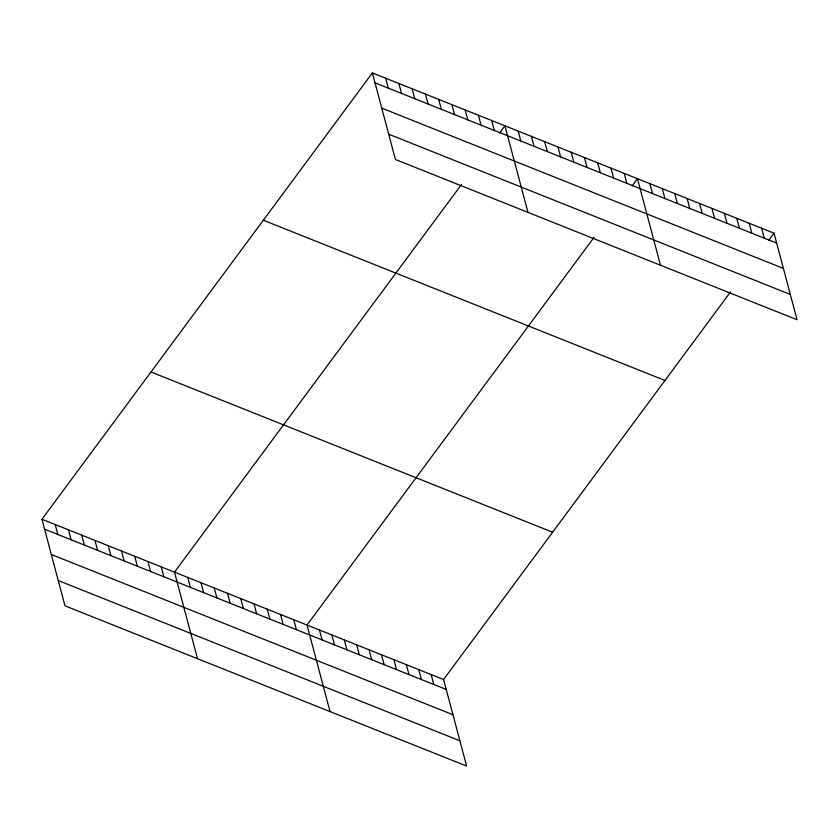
<?xml version="1.0" encoding="UTF-8"?>
<svg xmlns="http://www.w3.org/2000/svg" width="839" height="839" viewBox="0 0 839 839"><rect width="100%" height="100%" fill="white"/><g stroke="black" fill="none" stroke-linecap="round" stroke-linejoin="round"><path stroke-width="1.26" d="M730.559 291.888L443.579 679.517L466.61 766.07L64.981 605.821L41.95 519.268L372.39 72.93L774.019 233.179L797.05 319.732L395.421 159.483L372.39 72.93M461.46 184.528L174.491 572.156L197.522 658.699M499.593 133.023L504.931 125.819L527.962 212.361M594.002 237.406L307.022 625.034L330.052 711.587M632.134 185.912L637.462 178.697L660.492 265.25M768.681 240.394L774.019 233.179M375.033 82.851L776.662 243.1M381.755 108.137L783.385 268.396M388.688 134.198L790.317 294.447M263.341 220.227L664.97 380.476M150.999 371.981L552.628 532.23M41.95 519.268L443.579 679.517M44.593 529.189L446.222 689.438M51.315 554.474L452.945 714.734M58.248 580.536L459.877 740.785M761.602 228.229L764.245 238.15M749.196 223.279L751.828 233.2M736.778 218.318L739.421 228.25M724.361 213.368L727.004 223.289M711.954 208.418L714.587 218.339M699.537 203.468L702.18 213.389M687.12 198.507L689.763 208.429M674.713 193.557L677.346 203.478M662.296 188.607L664.939 198.528M649.879 183.647L652.522 193.568M624.216 173.411L626.848 183.332M610.96 168.125L613.603 178.046M597.704 162.829L600.346 172.75M584.447 157.543L587.09 167.464M571.202 152.258L573.834 162.179M557.945 146.972L560.588 156.893M544.689 141.676L547.332 151.597M531.433 136.39L534.076 146.311M518.187 131.104L520.82 141.025M491.675 120.522L494.318 130.444M478.419 115.237L481.062 125.158M465.163 109.951L467.805 119.872M451.917 104.665L454.549 114.586M438.661 99.369L441.304 109.29M425.404 94.083L428.047 104.005M412.148 88.798L414.791 98.719M398.903 83.512L401.535 93.433M385.646 78.216L388.289 88.137M431.162 674.566L433.805 684.488M418.755 669.616L421.388 679.538M406.338 664.656L408.981 674.577M393.921 659.706L396.564 669.627M381.514 654.756L384.147 664.677M369.097 649.795L371.74 659.727M356.68 644.845L359.323 654.766M344.273 639.895L346.906 649.816M331.856 634.945L334.499 644.866M319.439 629.984L322.082 639.905M293.776 619.748L296.408 629.669M280.52 614.452L283.163 624.384M267.263 609.166L269.906 619.088M254.007 603.881L256.65 613.802M240.762 598.595L243.394 608.516M227.505 593.309L230.148 603.231M214.249 588.013L216.892 597.934M200.993 582.727L203.636 592.649M187.737 577.442L190.38 587.363M161.235 566.86L163.878 576.781M147.979 561.574L150.621 571.495M134.722 556.288L137.365 566.21M121.477 551.003L124.109 560.924M108.221 545.707L110.863 555.628M94.964 540.421L97.607 550.342M81.708 535.135L84.351 545.056M68.462 529.849L71.095 539.771M55.206 524.553L57.849 534.474"/></g></svg>
